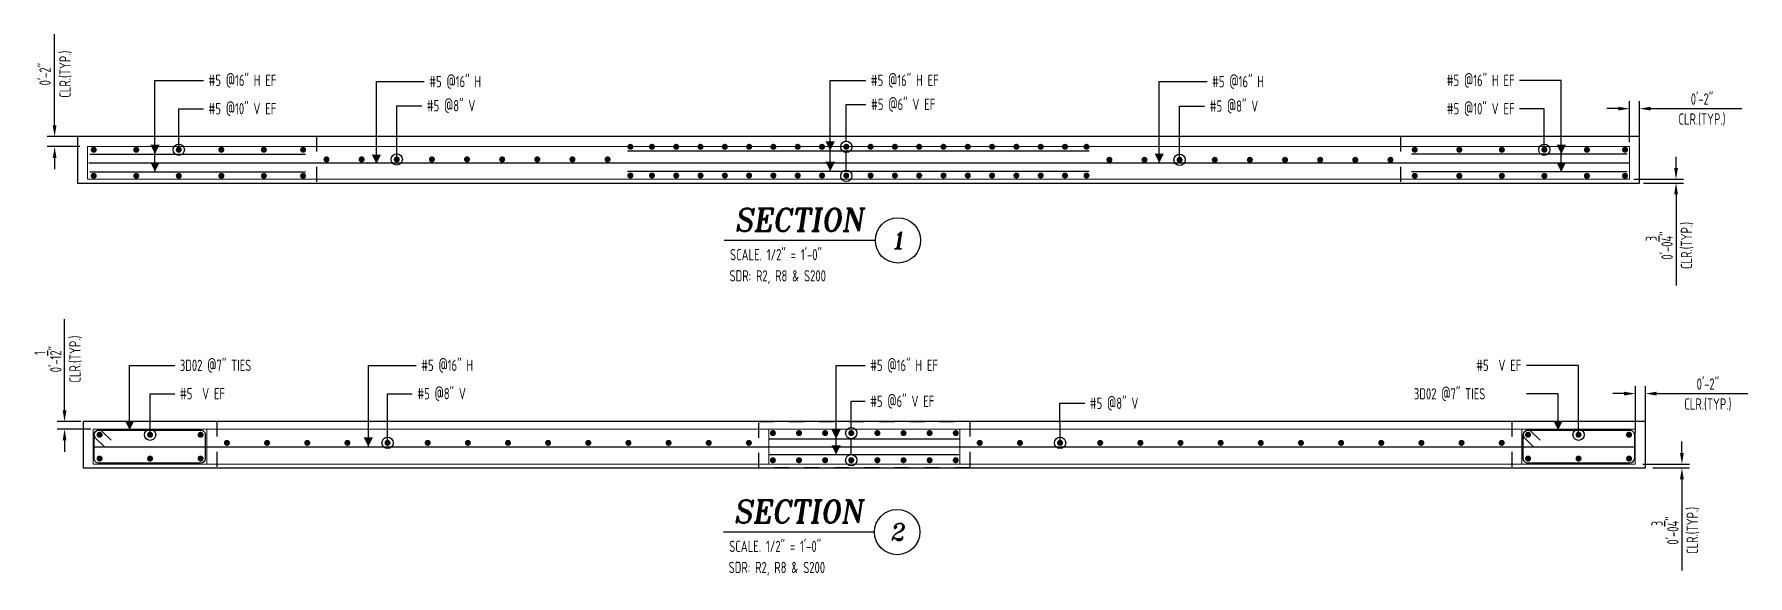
# Model space of a CAD drawing. Header units: inches. Extents: x -3675 to 33171, y -2273 to 1837.
# Drawn here: x 20809.9 to 21151.3, y 356.3 to 464.3 of the extents above; entities that cross this region are included whole.
import ezdxf
from ezdxf.enums import TextEntityAlignment as Align

# ---------------------------------------------------------------- set-up
doc = ezdxf.new("R2010")
doc.units = ezdxf.units.IN
doc.header["$MEASUREMENT"] = 0
doc.linetypes.add('HIDDEN', pattern=[6, 3, -3])
doc.layers.get('0').update_dxf_attribs({"linetype": 'CONTINUOUS'})
doc.layers.get('Defpoints').update_dxf_attribs({"linetype": 'CONTINUOUS'})
for name, color, linetype in [('0-25TEXT', 7, 'CONTINUOUS'), ('0-35', 3, 'CONTINUOUS'), ('0-35TEXT', 3, 'CONTINUOUS'), ('5', 4, 'CONTINUOUS'), ('DETAIL', 83, 'CONTINUOUS'), ('hidden', 7, 'HIDDEN'), ('REBARS', 4, 'CONTINUOUS')]:
    doc.layers.add(name, color=color, linetype=linetype)
doc.layers.add('COVER', color=6, linetype='CONTINUOUS', lineweight=0, plot=False)
doc.styles.add('AR', font='ARCHQUIK.shx', dxfattribs={"width": 0.8})
doc.styles.add('ROMANT', font='romant')
doc.dimstyles.new('CADS_DIM_48', dxfattribs={"dimscale": 48, "dimtxt": 0.09375, "dimasz": 0.09375, "dimexe": 0.0625, "dimexo": 0.0625, "dimgap": 0.09375, "dimtad": 0, "dimtih": 1, "dimtoh": 1, "dimzin": 1, "dimdsep": 46, "dimlunit": 4, "dimtxsty": 'AR', "dimblk": 'CLOSED', "dimcen": 0.1875, "dimadec": 0, "dimazin": 0, "dimtfac": 1, "dimtofl": 0, "dimtmove": 0, "dimatfit": 1, "dimldrblk": 'DOTBLANK', "dimfxl": 1, "dimtzin": 0, "dimarcsym": 0})

# ---------------------------------------------------------------- blocks, each defined once
blk = doc.blocks.new('*D219')
at = {"layer": 'Defpoints', "color": 0, "transparency": 16777216}
for p in [(21129.76, 449.43), (21127.76, 441.23), (21129.76, 440.17)]:
    blk.add_point(p, dxfattribs=at)
at = {"layer": 'DETAIL', "color": 0, "lineweight": -2, "transparency": 16777216}
for p, q in [((21127.76, 442.73), (21127.76, 450.93)), ((21129.76, 441.67), (21129.76, 450.93)), ((21125.51, 449.43), (21123.26, 449.43)), ((21132.01, 449.43), (21150.16, 449.43))]:
    blk.add_line(p, q, dxfattribs=at)
at = {"layer": 'DETAIL', "color": 0, "transparency": 16777216}
for points in [[(21125.51, 449.8), (21125.51, 449.05), (21127.76, 449.43)], [(21132.01, 449.8), (21132.01, 449.05), (21129.76, 449.43)]]:
    blk.add_solid(points, dxfattribs=at)
at = {"layer": 'DETAIL', "color": 0, "transparency": 16777216, "char_height": 2.25, "attachment_point": 5, "style": 'AR'}
for s, insert in [('0\'-2"', (21142.21, 451.34)), ('CLR.(TYP.)', (21142.21, 447.24))]:
    blk.add_mtext(s, dxfattribs=dict(at, insert=insert))
blk = doc.blocks.new('_DotBlank')
at = {"layer": '0-35', "color": 0, "lineweight": -2}
blk.add_line((-0.5, 0), (-1, 0), dxfattribs=at)
blk.add_circle((0, 0), 0.5, dxfattribs=at)
blk = doc.blocks.new('*D220')
at = {"layer": 'Defpoints', "color": 0, "transparency": 16777216}
for p in [(21127.11, 435.35), (21129.03, 434.6), (21137.04, 434.6)]:
    blk.add_point(p, dxfattribs=at)
at = {"layer": 'DETAIL', "color": 0, "lineweight": -2, "transparency": 16777216}
for p, q in [((21137.04, 437.6), (21137.04, 439.85)), ((21128.61, 435.35), (21138.54, 435.35)), ((21130.53, 434.6), (21138.54, 434.6)), ((21137.04, 432.35), (21137.04, 414.2))]:
    blk.add_line(p, q, dxfattribs=at)
at = {"layer": 'DETAIL', "color": 0, "transparency": 16777216}
for points in [[(21136.67, 437.6), (21137.42, 437.6), (21137.04, 435.35)], [(21136.67, 432.35), (21137.42, 432.35), (21137.04, 434.6)]]:
    blk.add_solid(points, dxfattribs=at)
at = {"layer": 'DETAIL', "color": 0, "transparency": 16777216, "char_height": 2.25, "attachment_point": 5, "rotation": 90, "style": 'AR'}
for s, insert in [('0\'-0{\\H1.000000x;\\S3/4;}"', (21133.67, 422.15)), ('CLR.(TYP.)', (21139.23, 422.15))]:
    blk.add_mtext(s, dxfattribs=dict(at, insert=insert))
blk = doc.blocks.new('SECT1')
at = {"color": 7, "linetype": 'Continuous'}
blk.add_line((0.627, 0), (-0.627, 0), dxfattribs=at)
blk.add_circle((0.815, 0), 0.188, dxfattribs=at)
at = {"color": 7, "linetype": 'Continuous', "style": 'ROMANT', "oblique": 9, "width": 0.95}
blk.add_text('SECTION', height=0.1875, dxfattribs=at).set_placement((-0.006, 0.077), align=Align.CENTER)
blk.add_attdef('SECT1', text='', height=0.141, dxfattribs=at).set_placement((0.815, 0), align=Align.MIDDLE)
blk = doc.blocks.new('leadrblk')
blk.add_lwpolyline([(0, 0, 0, 1, 0), (1, 0, 1, 1, 0)], format="xyseb")
blk = doc.blocks.new('*D221')
at = {"layer": 'Defpoints', "color": 0, "transparency": 16777216}
for p in [(20813.96, 443.85), (20820.51, 443.85), (20820.51, 441.85)]:
    blk.add_point(p, dxfattribs=at)
at = {"layer": 'DETAIL', "color": 0, "lineweight": -2, "transparency": 16777216}
for p, q in [((20813.96, 446.1), (20813.96, 464.25)), ((20819.01, 443.85), (20812.46, 443.85)), ((20819.01, 441.85), (20812.46, 441.85)), ((20813.96, 439.6), (20813.96, 437.35))]:
    blk.add_line(p, q, dxfattribs=at)
at = {"layer": 'DETAIL', "color": 0, "transparency": 16777216}
for points in [[(20813.59, 446.1), (20814.34, 446.1), (20813.96, 443.85)], [(20813.59, 439.6), (20814.34, 439.6), (20813.96, 441.85)]]:
    blk.add_solid(points, dxfattribs=at)
at = {"layer": 'DETAIL', "color": 0, "transparency": 16777216, "char_height": 2.25, "attachment_point": 5, "rotation": 90, "style": 'AR'}
for s, insert in [('0\'-2"', (20812.05, 456.3)), ('CLR.(TYP.)', (20816.15, 456.3))]:
    blk.add_mtext(s, dxfattribs=dict(at, insert=insert))
blk = doc.blocks.new('*D205')
at = {"layer": 'Defpoints', "color": 0, "transparency": 16777216}
for p in [(21130.93, 392.62), (21128.93, 383.37), (21130.93, 383.37)]:
    blk.add_point(p, dxfattribs=at)
at = {"layer": 'DETAIL', "color": 0, "lineweight": -2, "transparency": 16777216}
for p, q in [((21128.93, 384.87), (21128.93, 394.12)), ((21130.93, 384.87), (21130.93, 394.12)), ((21126.68, 392.62), (21124.43, 392.62)), ((21133.18, 392.62), (21151.33, 392.62))]:
    blk.add_line(p, q, dxfattribs=at)
at = {"layer": 'DETAIL', "color": 0, "transparency": 16777216}
for points in [[(21126.68, 393), (21126.68, 392.25), (21128.93, 392.62)], [(21133.18, 393), (21133.18, 392.25), (21130.93, 392.62)]]:
    blk.add_solid(points, dxfattribs=at)
at = {"layer": 'DETAIL', "color": 0, "transparency": 16777216, "char_height": 2.25, "attachment_point": 5, "style": 'AR'}
for s, insert in [('0\'-2"', (21143.38, 394.54)), ('CLR.(TYP.)', (21143.38, 390.44))]:
    blk.add_mtext(s, dxfattribs=dict(at, insert=insert))
blk = doc.blocks.new('*D206')
at = {"layer": 'Defpoints', "color": 0, "transparency": 16777216}
for p in [(21128.93, 378.55), (21130.93, 377.8), (21138.21, 377.8)]:
    blk.add_point(p, dxfattribs=at)
at = {"layer": 'DETAIL', "color": 0, "lineweight": -2, "transparency": 16777216}
for p, q in [((21138.21, 380.8), (21138.21, 383.05)), ((21130.43, 378.55), (21139.71, 378.55)), ((21132.43, 377.8), (21139.71, 377.8)), ((21138.21, 375.55), (21138.21, 357.4))]:
    blk.add_line(p, q, dxfattribs=at)
at = {"layer": 'DETAIL', "color": 0, "transparency": 16777216}
for points in [[(21137.83, 380.8), (21138.58, 380.8), (21138.21, 378.55)], [(21137.83, 375.55), (21138.58, 375.55), (21138.21, 377.8)]]:
    blk.add_solid(points, dxfattribs=at)
at = {"layer": 'DETAIL', "color": 0, "transparency": 16777216, "char_height": 2.25, "attachment_point": 5, "rotation": 90, "style": 'AR'}
for s, insert in [('CLR.(TYP.)', (21140.39, 365.35)), ('0\'-0{\\H1.000000x;\\S3/4;}"', (21134.83, 365.35))]:
    blk.add_mtext(s, dxfattribs=dict(at, insert=insert))
blk = doc.blocks.new('*D207')
at = {"layer": 'Defpoints', "color": 0, "transparency": 16777216}
for p in [(20815.94, 387.05), (20820.68, 387.05), (20822.68, 385.55)]:
    blk.add_point(p, dxfattribs=at)
at = {"layer": 'DETAIL', "color": 0, "lineweight": -2, "transparency": 16777216}
for p, q in [((20815.94, 389.3), (20815.94, 407.45)), ((20819.18, 387.05), (20814.44, 387.05)), ((20821.18, 385.55), (20814.44, 385.55)), ((20815.94, 383.3), (20815.94, 381.05))]:
    blk.add_line(p, q, dxfattribs=at)
at = {"layer": 'DETAIL', "color": 0, "transparency": 16777216}
for points in [[(20815.57, 389.3), (20816.32, 389.3), (20815.94, 387.05)], [(20815.57, 383.3), (20816.32, 383.3), (20815.94, 385.55)]]:
    blk.add_solid(points, dxfattribs=at)
at = {"layer": 'DETAIL', "color": 0, "transparency": 16777216, "char_height": 2.25, "attachment_point": 5, "rotation": 90, "style": 'AR'}
for s, insert in [('CLR.(TYP.)', (20818.13, 399.5)), ('0\'-1{\\H1.000000x;\\S1/2;}"', (20812.61, 399.5))]:
    blk.add_mtext(s, dxfattribs=dict(at, insert=insert))
blk = doc.blocks.new('*U3031', base_point=(20821.68, 381.74))
at = {"layer": 'REBARS', "color": 0}
blk.add_lwpolyline([(20821.68, 382.05), (21128.68, 382.05)], dxfattribs=at)
blk = doc.blocks.new('*U3032', base_point=(20956.3, 380.79))
at = {"layer": 'REBARS', "color": 0}
blk.add_lwpolyline([(20956.3, 380.47), (20994.3, 380.47)], dxfattribs=at)
blk = doc.blocks.new('*U3033', base_point=(20956.3, 383.32))
at = {"layer": 'REBARS', "color": 0}
blk.add_lwpolyline([(20956.3, 383.63), (20994.3, 383.63)], dxfattribs=at)
blk = doc.blocks.new('*U3034', base_point=(21128.93, 378.55))
at = {"layer": 'REBARS', "color": 0}
blk.add_lwpolyline([(21108.66, 381.99), (21106.89, 383.76, -0.668179), (21107.55, 385.36), (21127.8, 385.36, -0.414214), (21128.74, 384.43), (21128.74, 379.68, -0.414213), (21127.8, 378.74), (21107.55, 378.74, -0.414214), (21106.61, 379.68), (21106.61, 384.43, -0.668178), (21108.21, 385.09), (21109.98, 383.32)], format="xyb", dxfattribs=at)
blk = doc.blocks.new('*U3035', base_point=(20844.18, 378.55))
at = {"layer": 'REBARS', "color": 0}
blk.add_lwpolyline([(20823.91, 381.99), (20822.14, 383.76, -0.668179), (20822.8, 385.36), (20843.05, 385.36, -0.414214), (20843.99, 384.43), (20843.99, 379.68, -0.414213), (20843.05, 378.74), (20822.8, 378.74, -0.414214), (20821.86, 379.68), (20821.86, 384.43, -0.668178), (20823.46, 385.09), (20825.23, 383.32)], format="xyb", dxfattribs=at)
blk = doc.blocks.new('*U3036', base_point=(21127.33, 436.53))
at = {"layer": 'REBARS', "color": 0}
blk.add_lwpolyline([(21127.33, 436.84), (21084.33, 436.84)], dxfattribs=at)
blk = doc.blocks.new('*U3037', base_point=(21127.33, 440.06))
at = {"layer": 'REBARS', "color": 0}
blk.add_lwpolyline([(21127.33, 440.38), (21084.33, 440.38)], dxfattribs=at)
blk = doc.blocks.new('*U3038', base_point=(20928.13, 437.29))
at = {"layer": 'REBARS', "color": 0}
blk.add_lwpolyline([(20928.13, 436.98), (21020.13, 436.98)], dxfattribs=at)
blk = doc.blocks.new('*U3039', base_point=(20928.13, 440.74))
at = {"layer": 'REBARS', "color": 0}
blk.add_lwpolyline([(20928.13, 441.05), (21020.13, 441.05)], dxfattribs=at)
blk = doc.blocks.new('*U3040', base_point=(20820.76, 438.29))
at = {"layer": 'REBARS', "color": 0}
blk.add_lwpolyline([(20820.76, 438.6), (21127.76, 438.6)], dxfattribs=at)
blk = doc.blocks.new('*U3041', base_point=(20820.97, 437.16))
at = {"layer": 'REBARS', "color": 0}
blk.add_lwpolyline([(20820.97, 436.84), (20863.97, 436.84)], dxfattribs=at)
blk = doc.blocks.new('*U3042', base_point=(20820.97, 440.06))
at = {"layer": 'REBARS', "color": 0}
blk.add_lwpolyline([(20820.97, 440.38), (20863.97, 440.38)], dxfattribs=at)

msp = doc.modelspace()

# ---------------------------------------------------------------- linework, layer by layer
at = {"layer": '0-25TEXT'}
for points in [[(20833.95859, 436.84482), (20833.95859, 455.06413), (20843.62413, 455.06413)], [(20878.07392, 438.60388), (20878.07392, 454.8141), (20887.59254, 454.8141)], [(20968.50818, 441.04976), (20968.50818, 455.06413), (20975.58617, 455.06413)], [(20968.50818, 436.97881), (20968.50818, 455.06413), (20975.58617, 455.06413)], [(21034.06696, 438.60388), (21034.06696, 454.8141), (21043.58558, 454.8141)], [(21114.17628, 436.84482), (21114.17628, 455.06413), (21105.86414, 455.06413)], [(20971.71268, 442.94517), (20971.71268, 450.27801), (20975.63422, 450.27801)], [(20971.71268, 437.15609), (20971.71268, 440.69517)], [(20828.91498, 385.36303), (20828.91498, 398.26075), (20837.9178, 398.26075)], [(20876.47809, 382.05054), (20876.47809, 398.26075), (20885.9967, 398.26075)], [(20969.67512, 380.47338), (20969.67512, 398.26075), (20975.44719, 398.26075)], [(20972.69733, 385.87795), (20972.69733, 391.09133), (20975.44719, 391.09133)], [(21113.53998, 385.36303), (21113.53998, 392.58391), (21107.21498, 392.58391)]]:
    msp.add_lwpolyline(points, dxfattribs=at)
at = {"layer": '0-35', "color": 0, "lineweight": -2}
msp.add_line((20972.69733, 380.47313), (20972.69733, 383.62795), dxfattribs=at)
at = {"layer": '0-35'}
for points in [[(21129.75836, 443.85391), (20818.50836, 443.85391), (20818.50836, 434.60391), (21129.75836, 434.60391)], [(21130.9253, 387.05054), (20819.6753, 387.05054), (20819.6753, 377.80054), (21130.9253, 377.80054)]]:
    msp.add_lwpolyline(points, close=True, dxfattribs=at)
at = {"layer": '0-35', "color": 0, "lineweight": -2}
for centre in [(20971.71268, 441.82017), (20971.71268, 436.03109), (20972.69733, 384.75295), (20972.69733, 379.34813)]:
    msp.add_circle(centre, 1.125, dxfattribs=at)
at = {"layer": '5', "const_width": 0.6}
for points in [[(20821.45836, 441.2289, 1), (20822.05836, 441.2289, 1)], [(20829.93336, 441.2289, 1), (20830.53336, 441.2289, 1)], [(20838.40836, 441.2289, 1), (20839.00836, 441.2289, 1)], [(20846.88336, 441.2289, 1), (20847.48336, 441.2289, 1)], [(20855.35836, 441.2289, 1), (20855.95836, 441.2289, 1)], [(20863.18233, 441.2289, 1), (20863.78233, 441.2289, 1)], [(20928.38597, 441.82017, 1), (20928.98597, 441.82017, 1)], [(20932.6817, 441.82017, 1), (20933.2817, 441.82017, 1)], [(20937.52307, 441.82017, 1), (20938.12307, 441.82017, 1)], [(20942.36445, 441.82017, 1), (20942.96445, 441.82017, 1)], [(20947.20582, 441.82017, 1), (20947.80582, 441.82017, 1)], [(20952.04719, 441.82017, 1), (20952.64719, 441.82017, 1)], [(20956.88856, 441.82017, 1), (20957.48856, 441.82017, 1)], [(20961.72993, 441.82017, 1), (20962.32993, 441.82017, 1)], [(20966.5713, 441.82017, 1), (20967.1713, 441.82017, 1)], [(20971.41268, 441.82017, 1), (20972.01268, 441.82017, 1)], [(20976.25405, 441.82017, 1), (20976.85405, 441.82017, 1)], [(20981.09542, 441.82017, 1), (20981.69542, 441.82017, 1)], [(20985.93679, 441.82017, 1), (20986.53679, 441.82017, 1)], [(20990.77816, 441.82017, 1), (20991.37816, 441.82017, 1)], [(20995.61953, 441.82017, 1), (20996.21953, 441.82017, 1)], [(21000.46091, 441.82017, 1), (21001.06091, 441.82017, 1)], [(21005.30228, 441.82017, 1), (21005.90228, 441.82017, 1)], [(21010.14365, 441.82017, 1), (21010.74365, 441.82017, 1)], [(21014.98502, 441.82017, 1), (21015.58502, 441.82017, 1)], [(21019.27922, 441.82017, 1), (21019.87922, 441.82017, 1)], [(21084.68098, 441.2289, 1), (21085.28098, 441.2289, 1)], [(21093.55836, 441.2289, 1), (21094.15836, 441.2289, 1)], [(21102.03336, 441.2289, 1), (21102.63336, 441.2289, 1)], [(21110.50836, 441.2289, 1), (21111.10836, 441.2289, 1)], [(21118.98336, 441.2289, 1), (21119.58336, 441.2289, 1)], [(21126.56797, 441.2289, 1), (21127.16797, 441.2289, 1)], [(20867.83336, 439.31295, 1), (20868.43336, 439.31295, 1)], [(20874.83423, 439.31295, 1), (20875.43423, 439.31295, 1)], [(20881.8351, 439.31295, 1), (20882.4351, 439.31295, 1)], [(20888.83597, 439.31295, 1), (20889.43597, 439.31295, 1)], [(20895.83685, 439.31295, 1), (20896.43685, 439.31295, 1)], [(20902.83772, 439.31295, 1), (20903.43772, 439.31295, 1)], [(20909.83859, 439.31295, 1), (20910.43859, 439.31295, 1)], [(20916.83946, 439.31295, 1), (20917.43946, 439.31295, 1)], [(20923.84033, 439.31295, 1), (20924.44033, 439.31295, 1)], [(21023.82639, 439.22532, 1), (21024.42639, 439.22532, 1)], [(21030.82726, 439.22532, 1), (21031.42726, 439.22532, 1)], [(21037.82814, 439.22532, 1), (21038.42814, 439.22532, 1)], [(21044.82901, 439.22532, 1), (21045.42901, 439.22532, 1)], [(21051.82988, 439.22532, 1), (21052.42988, 439.22532, 1)], [(21058.83075, 439.22532, 1), (21059.43075, 439.22532, 1)], [(21065.83162, 439.22532, 1), (21066.43162, 439.22532, 1)], [(21072.83249, 439.22532, 1), (21073.43249, 439.22532, 1)], [(21079.83336, 439.22532, 1), (21080.43336, 439.22532, 1)], [(20821.45836, 436.03109, -1), (20822.05836, 436.03109, -1)], [(20829.93336, 436.03109, -1), (20830.53336, 436.03109, -1)], [(20838.40836, 436.03109, -1), (20839.00836, 436.03109, -1)], [(20846.88336, 436.03109, -1), (20847.48336, 436.03109, -1)], [(20855.35836, 436.03109, -1), (20855.95836, 436.03109, -1)], [(20863.18233, 436.03109, -1), (20863.78233, 436.03109, -1)], [(20928.38597, 436.09361, -1), (20928.98597, 436.09361, -1)], [(20932.6817, 436.09361, -1), (20933.2817, 436.09361, -1)], [(20937.52307, 436.09361, -1), (20938.12307, 436.09361, -1)], [(20942.36445, 436.09361, -1), (20942.96445, 436.09361, -1)], [(20947.20582, 436.09361, -1), (20947.80582, 436.09361, -1)], [(20952.04719, 436.09361, -1), (20952.64719, 436.09361, -1)], [(20956.88856, 436.09361, -1), (20957.48856, 436.09361, -1)], [(20961.72993, 436.09361, -1), (20962.32993, 436.09361, -1)], [(20966.5713, 436.09361, -1), (20967.1713, 436.09361, -1)], [(20971.41268, 436.09361, -1), (20972.01268, 436.09361, -1)], [(20976.25405, 436.09361, -1), (20976.85405, 436.09361, -1)], [(20981.09542, 436.09361, -1), (20981.69542, 436.09361, -1)], [(20985.93679, 436.09361, -1), (20986.53679, 436.09361, -1)], [(20990.77816, 436.09361, -1), (20991.37816, 436.09361, -1)], [(20995.61953, 436.09361, -1), (20996.21953, 436.09361, -1)], [(21000.46091, 436.09361, -1), (21001.06091, 436.09361, -1)], [(21005.30228, 436.09361, -1), (21005.90228, 436.09361, -1)], [(21010.14365, 436.09361, -1), (21010.74365, 436.09361, -1)], [(21014.98502, 436.09361, -1), (21015.58502, 436.09361, -1)], [(21019.27922, 436.09361, -1), (21019.87922, 436.09361, -1)], [(21084.68098, 436.03109, -1), (21085.28098, 436.03109, -1)], [(21093.55836, 436.03109, -1), (21094.15836, 436.03109, -1)], [(21102.03336, 436.03109, -1), (21102.63336, 436.03109, -1)], [(21110.50836, 436.03109, -1), (21111.10836, 436.03109, -1)], [(21118.98336, 436.03109, -1), (21119.58336, 436.03109, -1)], [(21126.56797, 436.03109, -1), (21127.16797, 436.03109, -1)], [(20822.62531, 384.42553, 1), (20823.22531, 384.42553, 1)], [(20832.6878, 384.42553, 1), (20833.2878, 384.42553, 1)], [(20843.3503, 384.42553, -1), (20842.7503, 384.42553, -1)], [(20848.6003, 382.80758, -1), (20848.0003, 382.80758, -1)], [(20856.6003, 382.80758, -1), (20856.0003, 382.80758, -1)], [(20864.6003, 382.80758, -1), (20864.0003, 382.80758, -1)], [(20872.6003, 382.80758, -1), (20872.0003, 382.80758, -1)], [(20880.6003, 382.80758, -1), (20880.0003, 382.80758, -1)], [(20888.6003, 382.80758, -1), (20888.0003, 382.80758, -1)], [(20896.6003, 382.80758, -1), (20896.0003, 382.80758, -1)], [(20904.6003, 382.80758, -1), (20904.0003, 382.80758, -1)], [(20912.6003, 382.80758, -1), (20912.0003, 382.80758, -1)], [(20920.6003, 382.80758, -1), (20920.0003, 382.80758, -1)], [(20928.6003, 382.80758, -1), (20928.0003, 382.80758, -1)], [(20936.6003, 382.80758, -1), (20936.0003, 382.80758, -1)], [(20944.6003, 382.80758, -1), (20944.0003, 382.80758, -1)], [(20952.6003, 382.80758, -1), (20952.0003, 382.80758, -1)], [(20956.77946, 384.75295, 1), (20957.37946, 384.75295, 1)], [(20961.98541, 384.75295, 1), (20962.58541, 384.75295, 1)], [(20967.19137, 384.75295, 1), (20967.79137, 384.75295, 1)], [(20972.39733, 384.75295, 1), (20972.99733, 384.75295, 1)], [(20977.60328, 384.75295, 1), (20978.20328, 384.75295, 1)], [(20982.80924, 384.75295, 1), (20983.40924, 384.75295, 1)], [(20988.01519, 384.75295, 1), (20988.61519, 384.75295, 1)], [(20993.82115, 384.75295, -1), (20993.22115, 384.75295, -1)], [(20998.6003, 382.80758, -1), (20998.0003, 382.80758, -1)], [(21006.6003, 382.80758, -1), (21006.0003, 382.80758, -1)], [(21014.6003, 382.80758, -1), (21014.0003, 382.80758, -1)], [(21022.6003, 382.80758, -1), (21022.0003, 382.80758, -1)], [(21030.6003, 382.80758, -1), (21030.0003, 382.80758, -1)], [(21038.6003, 382.80758, -1), (21038.0003, 382.80758, -1)], [(21046.6003, 382.80758, -1), (21046.0003, 382.80758, -1)], [(21054.6003, 382.80758, -1), (21054.0003, 382.80758, -1)], [(21062.6003, 382.80758, -1), (21062.0003, 382.80758, -1)], [(21070.6003, 382.80758, -1), (21070.0003, 382.80758, -1)], [(21078.6003, 382.80758, -1), (21078.0003, 382.80758, -1)], [(21086.6003, 382.80758, -1), (21086.0003, 382.80758, -1)], [(21094.6003, 382.80758, -1), (21094.0003, 382.80758, -1)], [(21102.6003, 382.80758, -1), (21102.0003, 382.80758, -1)], [(21107.25031, 384.42553, 1), (21107.85031, 384.42553, 1)], [(21117.9128, 384.42553, -1), (21117.3128, 384.42553, -1)], [(21127.9753, 384.42553, -1), (21127.3753, 384.42553, -1)], [(20822.62531, 379.67553, -1), (20823.22531, 379.67553, -1)], [(20832.6878, 379.67553, -1), (20833.2878, 379.67553, -1)], [(20843.3503, 379.67553, 1), (20842.7503, 379.67553, 1)], [(20956.77946, 379.34813, -1), (20957.37946, 379.34813, -1)], [(20961.98541, 379.34813, -1), (20962.58541, 379.34813, -1)], [(20967.19137, 379.34813, -1), (20967.79137, 379.34813, -1)], [(20972.39733, 379.34813, -1), (20972.99733, 379.34813, -1)], [(20977.60328, 379.34813, -1), (20978.20328, 379.34813, -1)], [(20982.80924, 379.34813, -1), (20983.40924, 379.34813, -1)], [(20988.01519, 379.34813, -1), (20988.61519, 379.34813, -1)], [(20993.82115, 379.34813, 1), (20993.22115, 379.34813, 1)], [(21107.25031, 379.67553, -1), (21107.85031, 379.67553, -1)], [(21117.9128, 379.67553, 1), (21117.3128, 379.67553, 1)], [(21127.9753, 379.67553, 1), (21127.3753, 379.67553, 1)]]:
    msp.add_lwpolyline(points, format="xyb", close=True, dxfattribs=at)
at = {"layer": 'COVER'}
for p, q in [((20844.3003, 385.55054), (20844.3003, 378.55054)), ((21106.3003, 385.55054), (21106.3003, 378.55054))]:
    msp.add_line(p, q, dxfattribs=at)
for points in [[(21127.75836, 441.85391), (20820.50836, 441.85391), (20820.50836, 435.35391), (21127.75836, 435.35391)], [(21128.9253, 385.55054), (20821.6753, 385.55054), (20821.6753, 378.55054), (21128.9253, 378.55054)], [(20956.3003, 385.55054), (20994.3003, 385.55054), (20994.3003, 378.55054), (20956.3003, 378.55054)]]:
    msp.add_lwpolyline(points, close=True, dxfattribs=at)
for points in [[(20844.3003, 385.55054), (20821.6753, 385.55054), (20821.6753, 378.55054), (20844.3003, 378.55054)], [(21106.3003, 385.55054), (21128.9253, 385.55054), (21128.9253, 378.55054), (21106.3003, 378.55054)]]:
    msp.add_lwpolyline(points, dxfattribs=at)
at = {"layer": 'hidden'}
for p, q in [((20866.13336, 443.85391), (20866.13336, 434.60391)), ((21082.13336, 443.85391), (21082.13336, 434.60391)), ((20846.3003, 387.05054), (20846.3003, 377.80054)), ((21104.3003, 387.05054), (21104.3003, 377.80054))]:
    msp.add_line(p, q, dxfattribs=at)
msp.add_lwpolyline([(20954.3003, 387.05054), (20996.3003, 387.05054), (20996.3003, 377.80054), (20954.3003, 377.80054)], close=True, dxfattribs=at)

# ---------------------------------------------------------------- block references
at = {"layer": '0-25TEXT', "xscale": 1.874645669291339, "yscale": 0.7502362204724409, "rotation": 90.00000153523449}
for p in [(20968.50818, 441.04976), (20833.95859, 440.37684), (20878.07392, 438.41174), (21034.06696, 438.60388), (21114.17628, 440.37684), (20833.95859, 436.84482), (20968.50818, 436.97881), (21114.17628, 436.84482), (20828.91498, 385.36303), (20969.67512, 383.62769), (21113.53998, 385.36303), (20876.47809, 382.05054), (20969.67512, 380.47338)]:
    msp.add_blockref('leadrblk', p, dxfattribs=at)
at = {"layer": '0-25TEXT', "xscale": 24, "yscale": 24, "zscale": 24}
for p, values in [((20962.44993, 423.17053), {'SECT1': '1'}), ((20962.2831, 365.03331), {'SECT1': '2'})]:
    msp.add_blockref('SECT1', p, dxfattribs=at).add_auto_attribs(values)
at = {"layer": 'REBARS', "color": 4}
for name, p in [('*U3039', (20928.12639, 440.73728)), ('*U3040', (20820.75836, 438.29141)), ('*U3042', (20820.97271, 440.06434)), ('*U3037', (21127.33477, 440.06434)), ('*U3041', (20820.97271, 437.15732)), ('*U3038', (20928.12639, 437.29135)), ('*U3036', (21127.33477, 436.53231)), ('*U3035', (20844.17518, 378.55054)), ('*U3033', (20956.3003, 383.31519)), ('*U3034', (21128.9253, 378.55054)), ('*U3031', (20821.6753, 381.73804)), ('*U3032', (20956.3003, 380.78588))]:
    msp.add_blockref(name, p, dxfattribs=at)

# ---------------------------------------------------------------- texts
at = {"layer": '0-25TEXT', "style": 'AR', "width": 0.8}
for s, height, p in [('#5 @16" H EF', 2.2497638, (20844.62403, 453.93925)), ('#5 @16" H', 2.249764, (20888.59244, 453.68921)), ('#5 @16" H EF', 2.2497638, (20976.58607, 453.93925)), ('#5 @16" H', 2.249764, (21044.58547, 453.68921)), ('#5 @10" V EF', 2.2497638, (20844.62403, 448.29255)), ('#5 @8" V', 2.249764, (20888.1086, 448.89377)), ('#5 @6" V EF', 2.2497638, (20976.63411, 449.15313)), ('#5 @8" V', 2.249764, (21044.10164, 448.80613)), ('3D02 @7" TIES', 2.2497638, (20838.9177, 397.13587)), ('#5 @16" H', 2.249764, (20886.9966, 397.13587)), ('#5 @16" H EF', 2.2497638, (20976.44709, 397.13587)), ('#5  V EF', 2.249764, (20838.9177, 391.48918)), ('#5 @8" V', 2.249764, (20886.21804, 391.48918)), ('#5 @6" V EF', 2.2497638, (20976.44709, 389.96645)), ('3D02 @7" TIES', 2.2497638, (21084.80354, 391.45903)), ('#5 @8" V', 2.249764, (21020.21804, 389.57148))]:
    msp.add_text(s, height=height, dxfattribs=at).set_placement(p)
for s, height, p in [('#5 @16" H EF', 2.2497638, (21104.86424, 453.93925)), ('#5 @10" V EF', 2.2497638, (21104.86424, 448.29255)), ('#5  V EF', 2.249764, (21106.21509, 397.13587))]:
    msp.add_text(s, height=height, dxfattribs=at).set_placement(p, align=Align.RIGHT)
at = {"layer": '0-35TEXT', "style": 'AR', "width": 0.8}
for s, p in [('SCALE. 1/2" = 1\'-0"', (20948.54155, 419.19176)), ('SDR: R2, R8 & S200', (20948.44476, 414.98369)), ('SCALE. 1/2" = 1\'-0"', (20948.37472, 361.05454)), ('SDR: R2, R8 & S200', (20948.27793, 356.84647))]:
    msp.add_text(s, height=2.2499437, dxfattribs=at).set_placement(p)

# ---------------------------------------------------------------- dimensions: what is measured, and where the dimension line sits
at = {"layer": 'DETAIL'}
for base, p1, p2, picture, middle in [((20813.96179, 443.85391), (20820.50836, 441.85391), (20820.50836, 443.85391), '*D221', (20813.96179, 456.30391)), ((21137.04125, 434.60391), (21127.10972, 435.35391), (21129.03017, 434.60391), '*D220', (21137.04125, 422.15391)), ((20815.94445, 387.05054), (20822.6753, 385.55054), (20820.6753, 387.05054), '*D207', (20815.94445, 399.50054)), ((21138.2082, 377.80054), (21128.9253, 378.55054), (21130.9253, 377.80054), '*D206', (21138.2082, 365.35054))]:
    dim = msp.add_linear_dim(base=base, p1=p1, p2=p2, angle=90, text='<>\\XCLR.(TYP.)', dimstyle='CADS_DIM_48', override={"dimscale": 24, "dimgap": 0.03125, "dimtad": 1, "dimtih": 0, "dimtoh": 0, "dimdec": 3, "dimtdec": 3}, dxfattribs=at)
    dim.commit()
    dim.dimension.update_dxf_attribs({"geometry": picture, "text_midpoint": middle})
for base, p1, p2, picture, middle in [((21129.75836, 449.42545), (21127.75836, 441.2289), (21129.75836, 440.16985), '*D219', (21142.20836, 449.42545)), ((21130.9253, 392.62207), (21128.9253, 383.36647), (21130.9253, 383.36647), '*D205', (21143.3753, 392.62207))]:
    dim = msp.add_linear_dim(base=base, p1=p1, p2=p2, text='<>\\XCLR.(TYP.)', dimstyle='CADS_DIM_48', override={"dimscale": 24, "dimgap": 0.03125, "dimtad": 1, "dimtih": 0, "dimtoh": 0, "dimdec": 3, "dimtdec": 3}, dxfattribs=at)
    dim.commit()
    dim.dimension.update_dxf_attribs({"geometry": picture, "text_midpoint": middle})

# ---------------------------------------------------------------- leaders
at = {"layer": '0-25TEXT'}
for points in [[(20838.69414, 441.2289), (20838.69414, 449.41744), (20843.62413, 449.41744)], [(20882.1351, 439.31295), (20882.1351, 450.01865), (20887.10871, 450.01865)], [(21038.12814, 439.22532), (21038.12814, 449.93101), (21043.10174, 449.93101)], [(21110.79414, 441.2289), (21110.79414, 449.41744), (21105.86414, 449.41744)], [(21117.6128, 384.42553), (21117.6128, 398.26075), (21107.21498, 398.26075)], [(20832.9878, 384.42553), (20832.9878, 392.61406), (20837.9178, 392.61406)], [(20880.3003, 382.80758), (20880.28815, 392.61406), (20885.21815, 392.61406)], [(21014.3003, 382.80758), (21014.28815, 390.69636), (21019.21815, 390.69636)]]:
    msp.add_leader(points, dimstyle='CADS_DIM_48', override={"dimscale": 24, "dimgap": 0.03125, "dimtad": 0, "dimtih": 0, "dimtoh": 0, "dimdec": 3, "dimtdec": 3}, dxfattribs=at)

doc.saveas('drawing.dxf')
